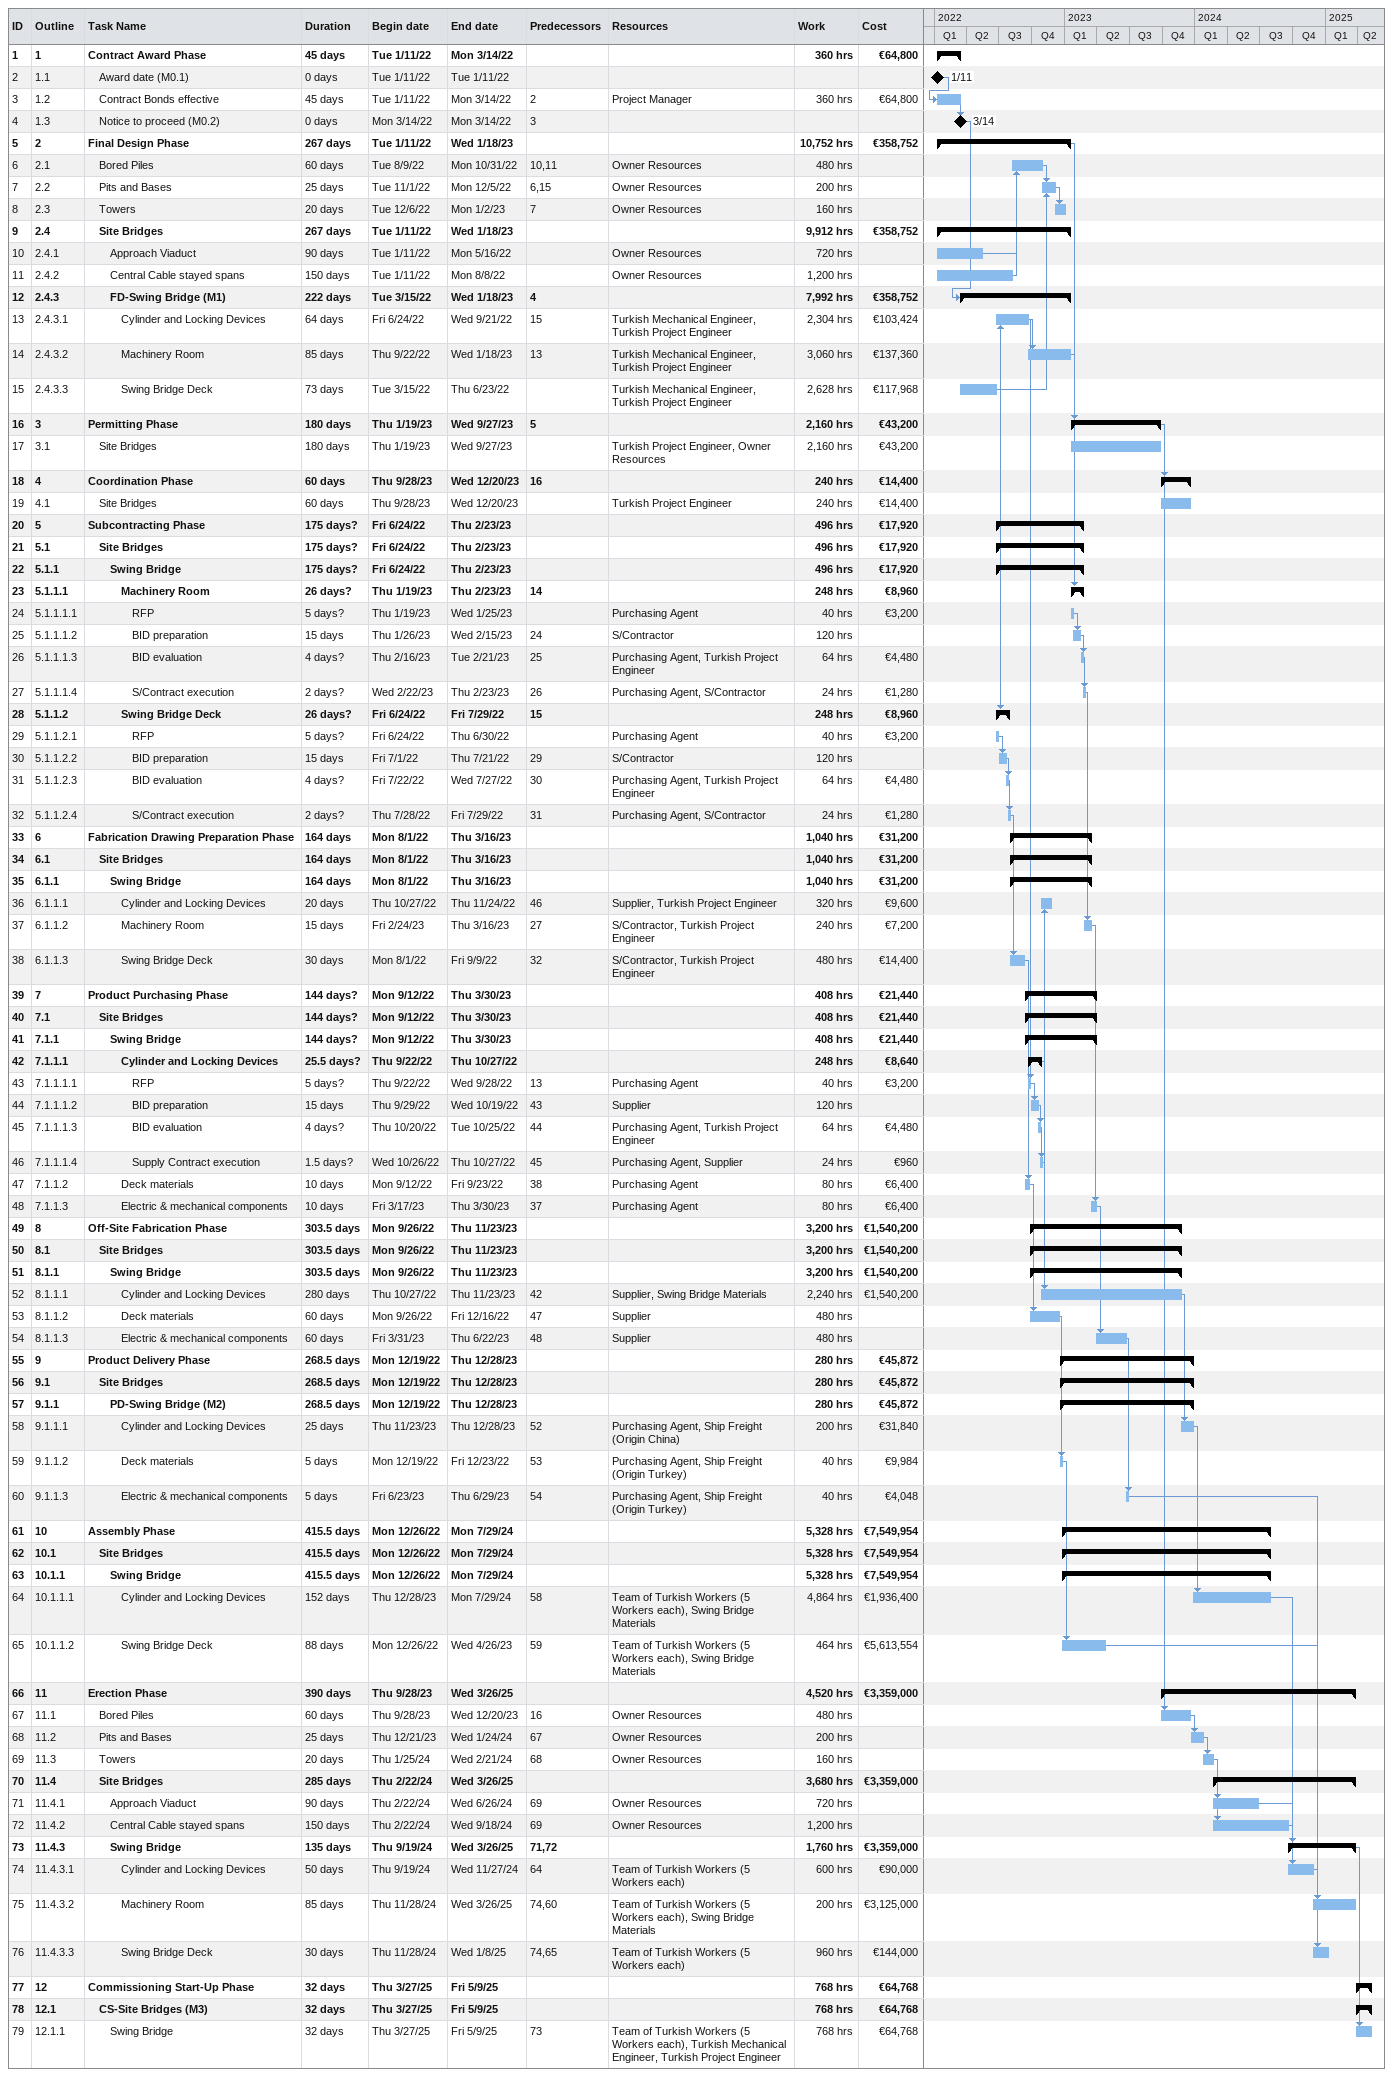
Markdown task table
| ID | WBS | Task | Duration | Start | Finish | Predecessors | Resources | Work (h) | Cost (€) |
|---|---|---|---|---|---|---|---|---|---|
| 1 | 1 | **Contract Award Phase** | 45d | 2022-01-11 | 2022-03-14 |  |  | 360 | 64800 |
| 2 | 1.1 | Award date (M0.1) | 0d | 2022-01-11 | 2022-01-11 |  |  |  |  |
| 3 | 1.2 | Contract Bonds effective | 45d | 2022-01-11 | 2022-03-14 | 2 | Project Manager | 360 | 64800 |
| 4 | 1.3 | Notice to proceed (M0.2) | 0d | 2022-03-14 | 2022-03-14 | 3 |  |  |  |
| 5 | 2 | **Final Design Phase** | 267d | 2022-01-11 | 2023-01-18 |  |  | 10752 | 358752 |
| 6 | 2.1 | Bored Piles | 60d | 2022-08-09 | 2022-10-31 | 10, 11 | Owner Resources | 480 |  |
| 7 | 2.2 | Pits and Bases | 25d | 2022-11-01 | 2022-12-05 | 6, 15 | Owner Resources | 200 |  |
| 8 | 2.3 | Towers | 20d | 2022-12-06 | 2023-01-02 | 7 | Owner Resources | 160 |  |
| 9 | 2.4 | **Site Bridges** | 267d | 2022-01-11 | 2023-01-18 |  |  | 9912 | 358752 |
| 10 | 2.4.1 | Approach Viaduct | 90d | 2022-01-11 | 2022-05-16 |  | Owner Resources | 720 |  |
| 11 | 2.4.2 | Central Cable stayed spans | 150d | 2022-01-11 | 2022-08-08 |  | Owner Resources | 1200 |  |
| 12 | 2.4.3 | **FD-Swing Bridge (M1)** | 222d | 2022-03-15 | 2023-01-18 | 4 |  | 7992 | 358752 |
| 13 | 2.4.3.1 | Cylinder and Locking Devices | 64d | 2022-06-24 | 2022-09-21 | 15 | Turkish Mechanical Engineer, Turkish Project Engineer | 2304 | 103424 |
| 14 | 2.4.3.2 | Machinery Room | 85d | 2022-09-22 | 2023-01-18 | 13 | Turkish Mechanical Engineer, Turkish Project Engineer | 3060 | 137360 |
| 15 | 2.4.3.3 | Swing Bridge Deck | 73d | 2022-03-15 | 2022-06-23 |  | Turkish Mechanical Engineer, Turkish Project Engineer | 2628 | 117968 |
| 16 | 3 | **Permitting Phase** | 180d | 2023-01-19 | 2023-09-27 | 5 |  | 2160 | 43200 |
| 17 | 3.1 | Site Bridges | 180d | 2023-01-19 | 2023-09-27 |  | Turkish Project Engineer, Owner Resources | 2160 | 43200 |
| 18 | 4 | **Coordination Phase** | 60d | 2023-09-28 | 2023-12-20 | 16 |  | 240 | 14400 |
| 19 | 4.1 | Site Bridges | 60d | 2023-09-28 | 2023-12-20 |  | Turkish Project Engineer | 240 | 14400 |
| 20 | 5 | **Subcontracting Phase** | 175d? | 2022-06-24 | 2023-02-23 |  |  | 496 | 17920 |
| 21 | 5.1 | **Site Bridges** | 175d? | 2022-06-24 | 2023-02-23 |  |  | 496 | 17920 |
| 22 | 5.1.1 | **Swing Bridge** | 175d? | 2022-06-24 | 2023-02-23 |  |  | 496 | 17920 |
| 23 | 5.1.1.1 | **Machinery Room** | 26d? | 2023-01-19 | 2023-02-23 | 14 |  | 248 | 8960 |
| 24 | 5.1.1.1.1 | RFP | 5d? | 2023-01-19 | 2023-01-25 |  | Purchasing Agent | 40 | 3200 |
| 25 | 5.1.1.1.2 | BID preparation | 15d | 2023-01-26 | 2023-02-15 | 24 | S/Contractor | 120 |  |
| 26 | 5.1.1.1.3 | BID evaluation | 4d? | 2023-02-16 | 2023-02-21 | 25 | Purchasing Agent, Turkish Project Engineer | 64 | 4480 |
| 27 | 5.1.1.1.4 | S/Contract execution | 2d? | 2023-02-22 | 2023-02-23 | 26 | Purchasing Agent, S/Contractor | 24 | 1280 |
| 28 | 5.1.1.2 | **Swing Bridge Deck** | 26d? | 2022-06-24 | 2022-07-29 | 15 |  | 248 | 8960 |
| 29 | 5.1.1.2.1 | RFP | 5d? | 2022-06-24 | 2022-06-30 |  | Purchasing Agent | 40 | 3200 |
| 30 | 5.1.1.2.2 | BID preparation | 15d | 2022-07-01 | 2022-07-21 | 29 | S/Contractor | 120 |  |
| 31 | 5.1.1.2.3 | BID evaluation | 4d? | 2022-07-22 | 2022-07-27 | 30 | Purchasing Agent, Turkish Project Engineer | 64 | 4480 |
| 32 | 5.1.1.2.4 | S/Contract execution | 2d? | 2022-07-28 | 2022-07-29 | 31 | Purchasing Agent, S/Contractor | 24 | 1280 |
| 33 | 6 | **Fabrication Drawing Preparation Phase** | 164d | 2022-08-01 | 2023-03-16 |  |  | 1040 | 31200 |
| 34 | 6.1 | **Site Bridges** | 164d | 2022-08-01 | 2023-03-16 |  |  | 1040 | 31200 |
| 35 | 6.1.1 | **Swing Bridge** | 164d | 2022-08-01 | 2023-03-16 |  |  | 1040 | 31200 |
| 36 | 6.1.1.1 | Cylinder and Locking Devices | 20d | 2022-10-27 | 2022-11-24 | 46 | Supplier, Turkish Project Engineer | 320 | 9600 |
| 37 | 6.1.1.2 | Machinery Room | 15d | 2023-02-24 | 2023-03-16 | 27 | S/Contractor, Turkish Project Engineer | 240 | 7200 |
| 38 | 6.1.1.3 | Swing Bridge Deck | 30d | 2022-08-01 | 2022-09-09 | 32 | S/Contractor, Turkish Project Engineer | 480 | 14400 |
| 39 | 7 | **Product Purchasing Phase** | 144d? | 2022-09-12 | 2023-03-30 |  |  | 408 | 21440 |
| 40 | 7.1 | **Site Bridges** | 144d? | 2022-09-12 | 2023-03-30 |  |  | 408 | 21440 |
| 41 | 7.1.1 | **Swing Bridge** | 144d? | 2022-09-12 | 2023-03-30 |  |  | 408 | 21440 |
| 42 | 7.1.1.1 | **Cylinder and Locking Devices** | 25.5d? | 2022-09-22 | 2022-10-27 |  |  | 248 | 8640 |
| 43 | 7.1.1.1.1 | RFP | 5d? | 2022-09-22 | 2022-09-28 | 13 | Purchasing Agent | 40 | 3200 |
| 44 | 7.1.1.1.2 | BID preparation | 15d | 2022-09-29 | 2022-10-19 | 43 | Supplier | 120 |  |
| 45 | 7.1.1.1.3 | BID evaluation | 4d? | 2022-10-20 | 2022-10-25 | 44 | Purchasing Agent, Turkish Project Engineer | 64 | 4480 |
| 46 | 7.1.1.1.4 | Supply Contract execution | 1.5d? | 2022-10-26 | 2022-10-27 | 45 | Purchasing Agent, Supplier | 24 | 960 |
| 47 | 7.1.1.2 | Deck materials | 10d | 2022-09-12 | 2022-09-23 | 38 | Purchasing Agent | 80 | 6400 |
| 48 | 7.1.1.3 | Electric & mechanical components | 10d | 2023-03-17 | 2023-03-30 | 37 | Purchasing Agent | 80 | 6400 |
| 49 | 8 | **Off-Site Fabrication Phase** | 303.5d | 2022-09-26 | 2023-11-23 |  |  | 3200 | 1540200 |
| 50 | 8.1 | **Site Bridges** | 303.5d | 2022-09-26 | 2023-11-23 |  |  | 3200 | 1540200 |
| 51 | 8.1.1 | **Swing Bridge** | 303.5d | 2022-09-26 | 2023-11-23 |  |  | 3200 | 1540200 |
| 52 | 8.1.1.1 | Cylinder and Locking Devices | 280d | 2022-10-27 | 2023-11-23 | 42 | Supplier, Swing Bridge Materials | 2240 | 1540200 |
| 53 | 8.1.1.2 | Deck materials | 60d | 2022-09-26 | 2022-12-16 | 47 | Supplier | 480 |  |
| 54 | 8.1.1.3 | Electric & mechanical components | 60d | 2023-03-31 | 2023-06-22 | 48 | Supplier | 480 |  |
| 55 | 9 | **Product Delivery Phase** | 268.5d | 2022-12-19 | 2023-12-28 |  |  | 280 | 45872 |
| 56 | 9.1 | **Site Bridges** | 268.5d | 2022-12-19 | 2023-12-28 |  |  | 280 | 45872 |
| 57 | 9.1.1 | **PD-Swing Bridge (M2)** | 268.5d | 2022-12-19 | 2023-12-28 |  |  | 280 | 45872 |
| 58 | 9.1.1.1 | Cylinder and Locking Devices | 25d | 2023-11-23 | 2023-12-28 | 52 | Purchasing Agent, Ship Freight (Origin China) | 200 | 31840 |
| 59 | 9.1.1.2 | Deck materials | 5d | 2022-12-19 | 2022-12-23 | 53 | Purchasing Agent, Ship Freight (Origin Turkey) | 40 | 9984 |
| 60 | 9.1.1.3 | Electric & mechanical components | 5d | 2023-06-23 | 2023-06-29 | 54 | Purchasing Agent, Ship Freight (Origin Turkey) | 40 | 4048 |
| 61 | 10 | **Assembly Phase** | 415.5d | 2022-12-26 | 2024-07-29 |  |  | 5328 | 7549954 |
| 62 | 10.1 | **Site Bridges** | 415.5d | 2022-12-26 | 2024-07-29 |  |  | 5328 | 7549954 |
| 63 | 10.1.1 | **Swing Bridge** | 415.5d | 2022-12-26 | 2024-07-29 |  |  | 5328 | 7549954 |
| 64 | 10.1.1.1 | Cylinder and Locking Devices | 152d | 2023-12-28 | 2024-07-29 | 58 | Team of Turkish Workers (5 Workers each), Swing Bridge Materials | 4864 | 1936400 |
| 65 | 10.1.1.2 | Swing Bridge Deck | 88d | 2022-12-26 | 2023-04-26 | 59 | Team of Turkish Workers (5 Workers each), Swing Bridge Materials | 464 | 5613554 |
| 66 | 11 | **Erection Phase** | 390d | 2023-09-28 | 2025-03-26 |  |  | 4520 | 3359000 |
| 67 | 11.1 | Bored Piles | 60d | 2023-09-28 | 2023-12-20 | 16 | Owner Resources | 480 |  |
| 68 | 11.2 | Pits and Bases | 25d | 2023-12-21 | 2024-01-24 | 67 | Owner Resources | 200 |  |
| 69 | 11.3 | Towers | 20d | 2024-01-25 | 2024-02-21 | 68 | Owner Resources | 160 |  |
| 70 | 11.4 | **Site Bridges** | 285d | 2024-02-22 | 2025-03-26 |  |  | 3680 | 3359000 |
| 71 | 11.4.1 | Approach Viaduct | 90d | 2024-02-22 | 2024-06-26 | 69 | Owner Resources | 720 |  |
| 72 | 11.4.2 | Central Cable stayed spans | 150d | 2024-02-22 | 2024-09-18 | 69 | Owner Resources | 1200 |  |
| 73 | 11.4.3 | **Swing Bridge** | 135d | 2024-09-19 | 2025-03-26 | 71, 72 |  | 1760 | 3359000 |
| 74 | 11.4.3.1 | Cylinder and Locking Devices | 50d | 2024-09-19 | 2024-11-27 | 64 | Team of Turkish Workers (5 Workers each) | 600 | 90000 |
| 75 | 11.4.3.2 | Machinery Room | 85d | 2024-11-28 | 2025-03-26 | 74, 60 | Team of Turkish Workers (5 Workers each), Swing Bridge Materials | 200 | 3125000 |
| 76 | 11.4.3.3 | Swing Bridge Deck | 30d | 2024-11-28 | 2025-01-08 | 74, 65 | Team of Turkish Workers (5 Workers each) | 960 | 144000 |
| 77 | 12 | **Commissioning Start-Up Phase** | 32d | 2025-03-27 | 2025-05-09 |  |  | 768 | 64768 |
| 78 | 12.1 | **CS-Site Bridges (M3)** | 32d | 2025-03-27 | 2025-05-09 |  |  | 768 | 64768 |
| 79 | 12.1.1 | Swing Bridge | 32d | 2025-03-27 | 2025-05-09 | 73 | Team of Turkish Workers (5 Workers each), Turkish Mechanical Engineer, Turkish Project Engineer | 768 | 64768 |
